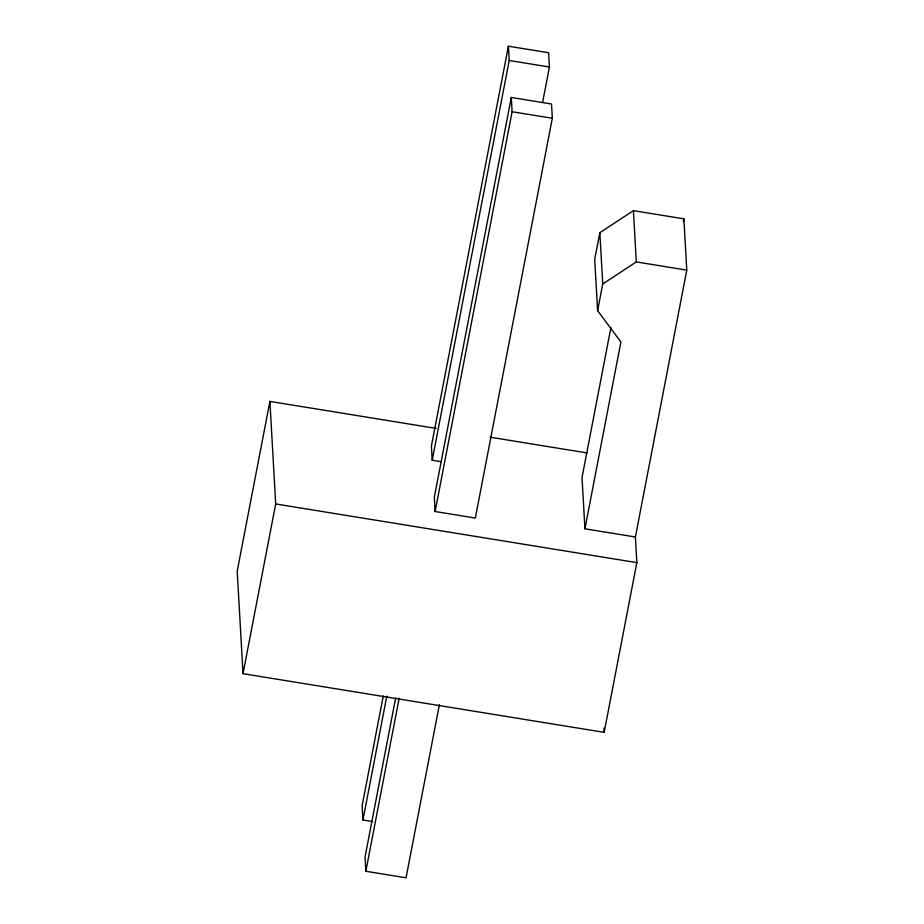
<?xml version="1.0" encoding="UTF-8"?>
<svg xmlns="http://www.w3.org/2000/svg" width="924" height="924" viewBox="0 0 924 924"><rect width="100%" height="100%" fill="white"/><g stroke="black" fill="none" stroke-linecap="round" stroke-linejoin="round"><path stroke-width="1.39" d="M436.255 428.436L269.9 401.409L237.214 571.136L243.012 673.677L604.157 732.351L636.844 562.624L635.4 536.994L686.786 270.12L683.887 218.849L633.414 210.649L599.838 232.709L594.698 259.401L597.597 310.672L620.893 341.972L584.927 528.794L635.4 536.994M243.012 673.677L275.698 503.95L269.9 401.409M383.275 695.934L362.139 805.728L362.936 819.992L372.649 821.575M542.596 102.449L549.422 67.002L548.613 52.737L508.396 46.2L431.416 445.98L432.213 460.256L440.54 461.607M362.936 819.992L386.798 696.13M432.213 460.256L509.205 60.476L508.396 46.2M395.657 697.943L365.038 856.998L365.835 871.263L406.052 877.8L439.397 704.677M511.295 97.47L434.315 497.251L435.112 511.515L475.329 518.052L552.321 118.272L551.513 104.008L511.295 97.47L512.104 111.746L435.112 511.515M365.835 871.263L399.18 698.14M597.597 310.672L602.737 283.98L599.838 232.709M610.914 327.5L582.028 477.523L584.927 528.794M683.344 221.668L683.887 218.849M602.737 283.98L636.313 261.919L686.786 270.12M509.205 60.476L549.422 67.002M512.104 111.746L552.321 118.272M490.286 437.214L586.971 452.922M275.698 503.95L636.844 562.624M633.414 210.649L636.313 261.919M603.926 728.089L604.157 732.351"/></g></svg>
